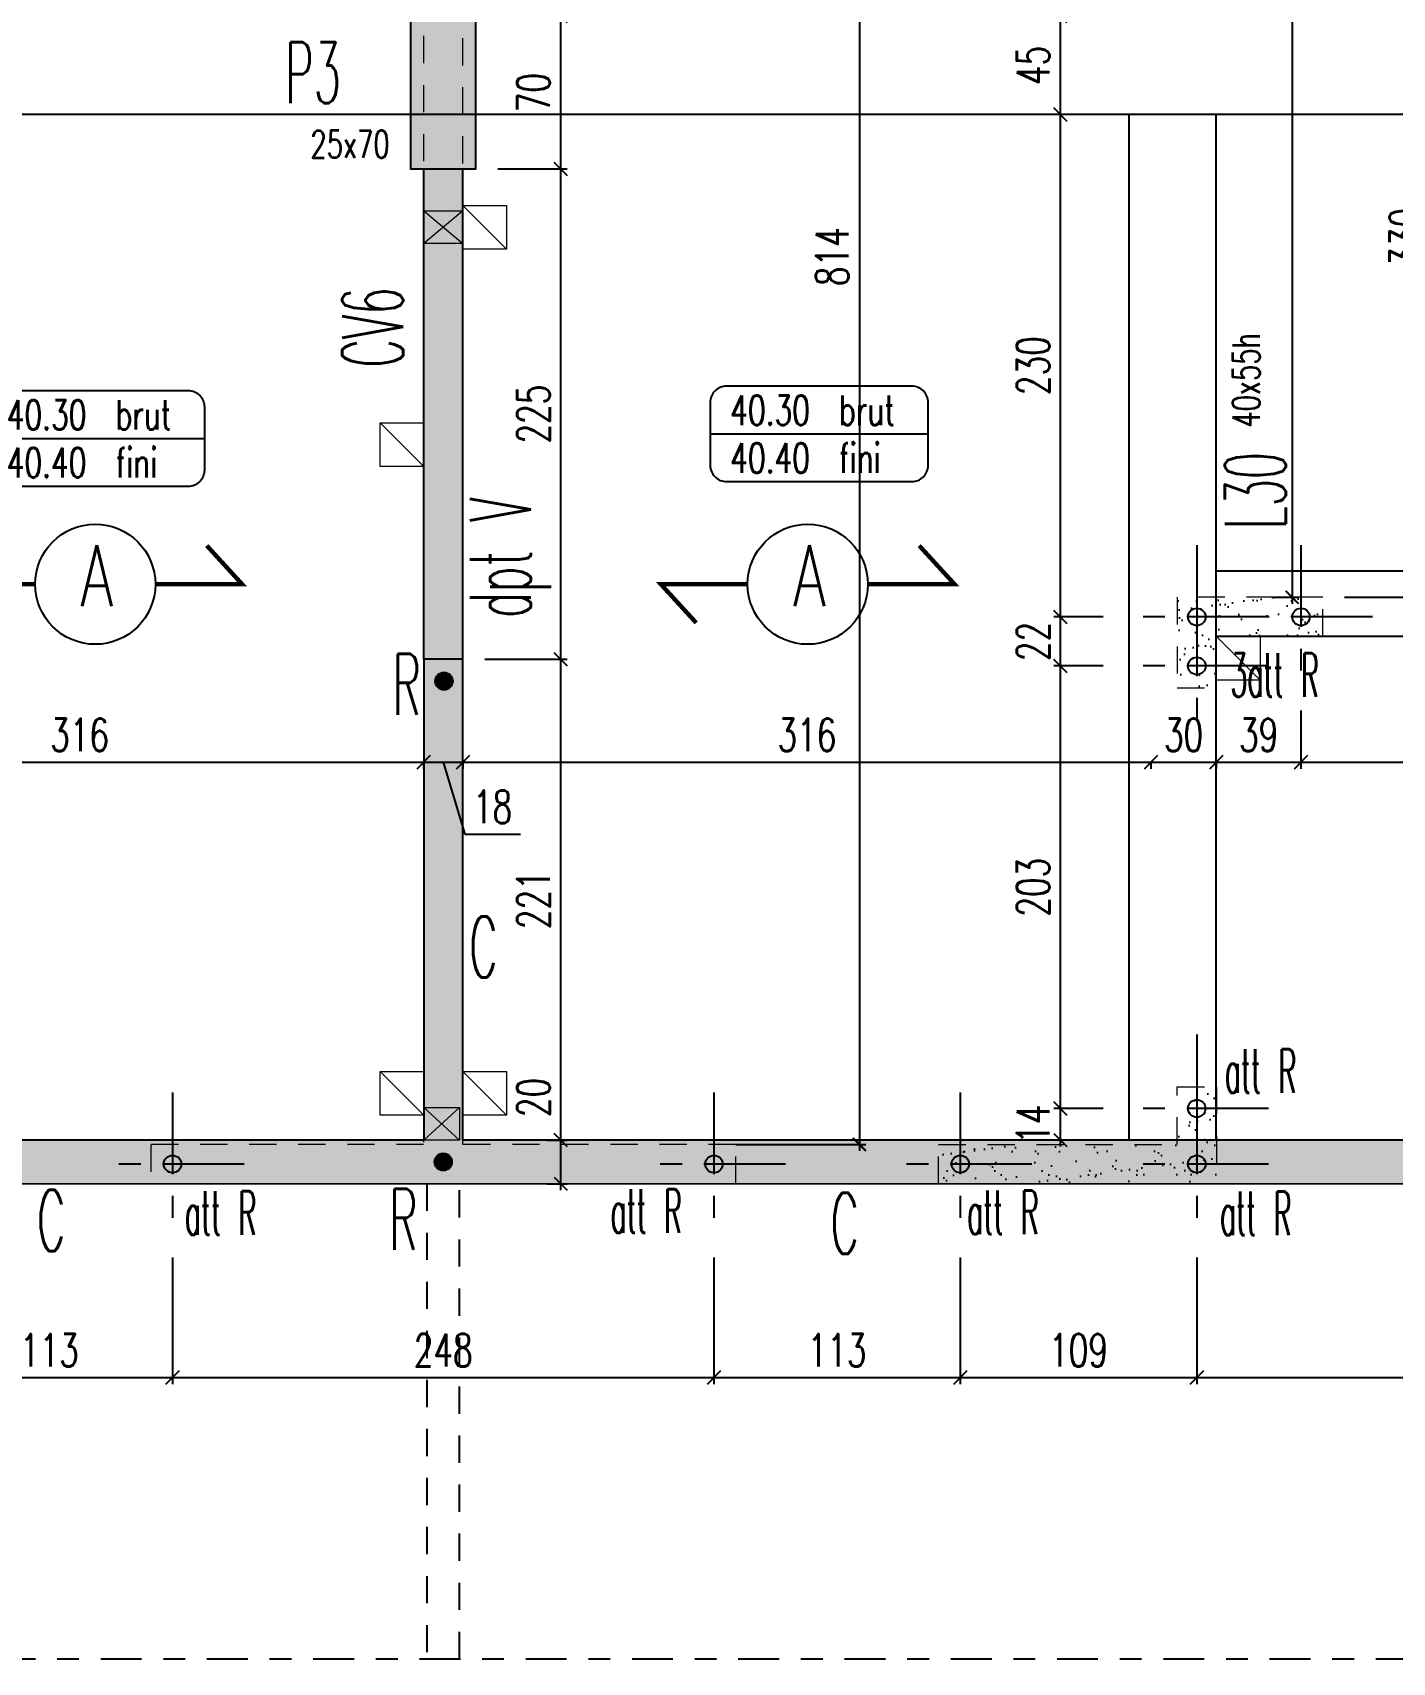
# Model space of a CAD drawing. Extents: x 308 to 787, y -199 to -146.
# Drawn here: x 387.64 to 393.87, y -184.28 to -176.81 of the extents above; entities that cross this region are included whole.
import ezdxf
from ezdxf.enums import TextEntityAlignment as Align

# ---------------------------------------------------------------- set-up
doc = ezdxf.new("R2010")
doc.units = 0
doc.header["$LTSCALE"] = 0.5
doc.header["$MEASUREMENT"] = 0
for name, pattern in [('AXES2', [1.125, 0.75, -0.125, 0.125, -0.125]), ('CACHE', [0.375, 0.25, -0.125]), ('CONTINU', [0]), ('DISCONTINU2', [0.375, 0.25, -0.125])]:
    doc.linetypes.add(name, pattern=pattern)
doc.layers.get('0').update_dxf_attribs({"linetype": 'CONTINUOUS'})
doc.layers.get('DEFPOINTS').update_dxf_attribs({"linetype": 'CONTINUOUS'})
doc.layers.add('00 - RESERVATIONS SPEC Plombier', color=90, linetype='CONTINUOUS', lineweight=20)
for name, color, linetype in [('1_AJSA_vue2', 13, 'CONTINUOUS'), ('_ SERTI RESERVATION', 210, 'CACHE'), ('AXES', 6, 'AXES2'), ('COTATION', 7, 'CONTINUOUS'), ('HABILLAGE', 7, 'CONTINUOUS'), ('MURS', 3, 'CONTINUOUS'), ('PLANCHER', 7, 'CONTINUOUS'), ('POCHAGE', 254, 'CONTINUOUS'), ('POTEAUX', 1, 'CONTINUOUS'), ('POUTRES', 2, 'CONTINUOUS'), ('RAID', 1, 'CONTINUOUS'), ('RDC', 7, 'DISCONTINU2'), ('REPERAGE', 4, 'CONTINUOUS'), ('REPERE-CHAI', 4, 'CONTINUOUS'), ('REPERE-POT', 4, 'CONTINUOUS'), ('REPERE-POUT', 4, 'CONTINUOUS'), ('REPERE-RAID', 4, 'CONTINUOUS')]:
    doc.layers.add(name, color=color, linetype=linetype)
doc.styles.add('ROMANS8', font='romans.shx', dxfattribs={"width": 0.7})
doc.styles.get("Standard").update_dxf_attribs({"font": 'txt.shx'})
doc.dimstyles.new('COT50 cm', dxfattribs={"dimtxt": 0.15, "dimasz": 0.06, "dimexe": 0.03, "dimexo": 0.1, "dimgap": 0.05, "dimtad": 1, "dimdec": 0, "dimlfac": 100, "dimzin": 0, "dimdsep": 46, "dimtxsty": 'ROMANS8', "dimblk1": 'OBLIQUE', "dimblk2": 'OBLIQUE', "dimsah": 1, "dimcen": 0.03, "dimdle": 0.03, "dimclrt": 1, "dimadec": 0, "dimazin": 0, "dimtfac": 1, "dimtdec": 0, "dimtmove": 0, "dimatfit": 3, "dimfxl": 0, "dimtolj": 1, "dimtzin": 0, "dimlwd": -1, "dimlwe": -1, "dimarcsym": 0})
pattern_1 = [(37.5, (-513.79323, 160.44126), (-0.004409535, 0.134877664), [0, -0.1064, 0, -0.119, 0, -0.11375]), (7.5, (-513.79323, 160.44126), (0.12388437, 0.197550225), [0, -0.0574, 0, -0.0959, 0, -0.03675]), (327.5, (-513.87933, 160.44126), (0.21798993, 0.000396134), [0, -0.035, 0, -0.126, 0, -0.1645]), (317.5, (-513.87933, 160.44126), (0.21042886, 0.06143729), [0, -0.0175, 0, -0.0826, 0, -0.0945])]

# ---------------------------------------------------------------- blocks, each defined once
blk = doc.blocks.new('139')
at = {"layer": 'HABILLAGE', "color": 7}
blk.add_line((-0.6648, 0), (0.6648, 0), dxfattribs=at)
at = {"layer": 'HABILLAGE'}
blk.add_lwpolyline([(-0.5648, -0.291), (0.5648, -0.291, 0.414214), (0.6648, -0.191), (0.6648, 0.191, 0.414214), (0.5648, 0.291), (-0.5648, 0.291, 0.414214), (-0.6648, 0.191), (-0.6648, -0.191, 0.414214)], format="xyb", close=True, dxfattribs=at)
at = {"layer": 'HABILLAGE', "color": 1, "width": 0.7}
for s, p in [('brut', (0.1215, 0.054)), ('fini', (0.1215, -0.237))]:
    blk.add_text(s, height=0.18, dxfattribs=at).set_placement(p)
for tag, p in [('NIVBRUT', (-0.5425, 0.054)), ('NIVFINI', (-0.5425, -0.237))]:
    blk.add_attdef(tag, p, '', height=0.18, dxfattribs=at)
blk = doc.blocks.new('_Oblique')
at = {"layer": 'COTATION', "color": 0, "lineweight": -2}
blk.add_line((-0.5, -0.5), (0.5, 0.5), dxfattribs=at)
blk = doc.blocks.new('*D361')
at = {"layer": 'COTATION', "color": 0, "transparency": 16777216}
for p, q in [((390.0585, -181.8863), (390.0585, -181.5563)), ((389.997, -181.8863), (390.0885, -181.8863)), ((390.0585, -182.1163), (390.0585, -181.8863)), ((389.997, -182.0863), (390.0885, -182.0863))]:
    blk.add_line(p, q, dxfattribs=at)
at = {"layer": 'DEFPOINTS', "color": 0, "transparency": 16777216}
for p in [(389.897, -181.8863), (390.0585, -181.8863), (389.897, -182.0863)]:
    blk.add_point(p, dxfattribs=at)
at = {"layer": 'COTATION', "color": 0, "transparency": 16777216, "xscale": 0.06, "yscale": 0.06, "zscale": 0.06}
for p, rotation in [((390.0585, -181.8863), 90), ((390.0585, -182.0863), 270)]:
    blk.add_blockref('_Oblique', p, dxfattribs=dict(at, rotation=rotation))
at = {"layer": 'COTATION', "color": 1, "transparency": 16777216, "insert": (389.9335, -181.6913), "char_height": 0.15, "attachment_point": 5, "rotation": 90, "style": 'ROMANS8'}
blk.add_mtext('\\A1;20', dxfattribs=at)
blk = doc.blocks.new('*D362')
at = {"layer": 'COTATION', "color": 0, "transparency": 16777216}
for p, q in [((390.0585, -181.9163), (390.0585, -179.6509)), ((389.7099, -179.6809), (390.0885, -179.6809)), ((389.997, -181.8863), (390.0885, -181.8863))]:
    blk.add_line(p, q, dxfattribs=at)
at = {"layer": 'DEFPOINTS', "color": 0, "transparency": 16777216}
for p in [(389.6099, -179.6809), (390.0585, -179.6809), (389.897, -181.8863)]:
    blk.add_point(p, dxfattribs=at)
at = {"layer": 'COTATION', "color": 0, "transparency": 16777216, "xscale": 0.06, "yscale": 0.06, "zscale": 0.06}
for p, rotation in [((390.0585, -179.6809), 90), ((390.0585, -181.8863), 270)]:
    blk.add_blockref('_Oblique', p, dxfattribs=dict(at, rotation=rotation))
at = {"layer": 'COTATION', "color": 1, "transparency": 16777216, "insert": (389.9335, -180.7836), "char_height": 0.15, "attachment_point": 5, "rotation": 90, "style": 'ROMANS8'}
blk.add_mtext('\\A1;221', dxfattribs=at)
blk = doc.blocks.new('*D363')
at = {"layer": 'COTATION', "color": 0, "transparency": 16777216}
for p, q in [((390.0585, -179.7109), (390.0585, -177.4014)), ((389.7697, -177.4314), (390.0885, -177.4314)), ((389.7099, -179.6809), (390.0885, -179.6809))]:
    blk.add_line(p, q, dxfattribs=at)
at = {"layer": 'DEFPOINTS', "color": 0, "transparency": 16777216}
for p in [(389.6697, -177.4314), (390.0585, -177.4314), (389.6099, -179.6809)]:
    blk.add_point(p, dxfattribs=at)
at = {"layer": 'COTATION', "color": 0, "transparency": 16777216, "xscale": 0.06, "yscale": 0.06, "zscale": 0.06}
for p, rotation in [((390.0585, -177.4314), 90), ((390.0585, -179.6809), 270)]:
    blk.add_blockref('_Oblique', p, dxfattribs=dict(at, rotation=rotation))
at = {"layer": 'COTATION', "color": 1, "transparency": 16777216, "insert": (389.9335, -178.5561), "char_height": 0.15, "attachment_point": 5, "rotation": 90, "style": 'ROMANS8'}
blk.add_mtext('\\A1;225', dxfattribs=at)
blk = doc.blocks.new('*D364')
at = {"layer": 'COTATION', "color": 0, "transparency": 16777216}
for p, q in [((389.7697, -176.7314), (390.0885, -176.7314)), ((390.0585, -177.4614), (390.0585, -176.7014)), ((389.7697, -177.4314), (390.0885, -177.4314))]:
    blk.add_line(p, q, dxfattribs=at)
at = {"layer": 'DEFPOINTS', "color": 0, "transparency": 16777216}
for p in [(389.6697, -176.7314), (390.0585, -176.7314), (389.6697, -177.4314)]:
    blk.add_point(p, dxfattribs=at)
at = {"layer": 'COTATION', "color": 0, "transparency": 16777216, "xscale": 0.06, "yscale": 0.06, "zscale": 0.06}
for p, rotation in [((390.0585, -176.7314), 90), ((390.0585, -177.4314), 270)]:
    blk.add_blockref('_Oblique', p, dxfattribs=dict(at, rotation=rotation))
at = {"layer": 'COTATION', "color": 1, "transparency": 16777216, "insert": (389.9335, -177.0814), "char_height": 0.15, "attachment_point": 5, "rotation": 90, "style": 'ROMANS8'}
blk.add_mtext('\\A1;70', dxfattribs=at)
blk = doc.blocks.new('*D371')
at = {"layer": 'COTATION', "color": 0, "transparency": 16777216}
for p, q in [((392.5477, -181.7413), (392.3207, -181.7413)), ((392.3507, -181.9163), (392.3507, -181.7113)), ((392.4595, -181.8863), (392.3207, -181.8863))]:
    blk.add_line(p, q, dxfattribs=at)
at = {"layer": 'DEFPOINTS', "color": 0, "transparency": 16777216}
for p in [(392.3507, -181.7413), (392.6477, -181.7413), (392.5595, -181.8863)]:
    blk.add_point(p, dxfattribs=at)
at = {"layer": 'COTATION', "color": 0, "transparency": 16777216, "xscale": 0.06, "yscale": 0.06, "zscale": 0.06}
for p, rotation in [((392.3507, -181.7413), 90), ((392.3507, -181.8863), 270)]:
    blk.add_blockref('_Oblique', p, dxfattribs=dict(at, rotation=rotation))
at = {"layer": 'COTATION', "color": 1, "transparency": 16777216, "insert": (392.2257, -181.8138), "char_height": 0.15, "attachment_point": 5, "rotation": 90, "style": 'ROMANS8'}
blk.add_mtext('\\A1;14', dxfattribs=at)
blk = doc.blocks.new('*D372')
at = {"layer": 'COTATION', "color": 0, "transparency": 16777216}
for p, q in [((392.5479, -179.7113), (392.3207, -179.7113)), ((392.3507, -181.7713), (392.3507, -179.6813)), ((392.5477, -181.7413), (392.3207, -181.7413))]:
    blk.add_line(p, q, dxfattribs=at)
at = {"layer": 'DEFPOINTS', "color": 0, "transparency": 16777216}
for p in [(392.3507, -179.7113), (392.6479, -179.7113), (392.6477, -181.7413)]:
    blk.add_point(p, dxfattribs=at)
at = {"layer": 'COTATION', "color": 0, "transparency": 16777216, "xscale": 0.06, "yscale": 0.06, "zscale": 0.06}
for p, rotation in [((392.3507, -179.7113), 90), ((392.3507, -181.7413), 270)]:
    blk.add_blockref('_Oblique', p, dxfattribs=dict(at, rotation=rotation))
at = {"layer": 'COTATION', "color": 1, "transparency": 16777216, "insert": (392.2257, -180.7263), "char_height": 0.15, "attachment_point": 5, "rotation": 90, "style": 'ROMANS8'}
blk.add_mtext('\\A1;203', dxfattribs=at)
blk = doc.blocks.new('*D373')
at = {"layer": 'COTATION', "color": 0, "transparency": 16777216}
for p, q in [((392.5479, -179.4863), (392.3207, -179.4863)), ((392.3507, -179.7413), (392.3507, -179.4563)), ((392.5479, -179.7113), (392.3207, -179.7113))]:
    blk.add_line(p, q, dxfattribs=at)
at = {"layer": 'DEFPOINTS', "color": 0, "transparency": 16777216}
for p in [(392.3507, -179.4863), (392.6479, -179.4863), (392.6479, -179.7113)]:
    blk.add_point(p, dxfattribs=at)
at = {"layer": 'COTATION', "color": 0, "transparency": 16777216, "xscale": 0.06, "yscale": 0.06, "zscale": 0.06}
for p, rotation in [((392.3507, -179.4863), 90), ((392.3507, -179.7113), 270)]:
    blk.add_blockref('_Oblique', p, dxfattribs=dict(at, rotation=rotation))
at = {"layer": 'COTATION', "color": 1, "transparency": 16777216, "insert": (392.2257, -179.5988), "char_height": 0.15, "attachment_point": 5, "rotation": 90, "style": 'ROMANS8'}
blk.add_mtext('\\A1;22', dxfattribs=at)
blk = doc.blocks.new('*D374')
at = {"layer": 'COTATION', "color": 0, "transparency": 16777216}
for p, q in [((392.548, -177.1815), (392.3207, -177.1815)), ((392.3507, -179.5163), (392.3507, -177.1515)), ((392.5479, -179.4863), (392.3207, -179.4863))]:
    blk.add_line(p, q, dxfattribs=at)
at = {"layer": 'DEFPOINTS', "color": 0, "transparency": 16777216}
for p in [(392.3507, -177.1815), (392.648, -177.1815), (392.6479, -179.4863)]:
    blk.add_point(p, dxfattribs=at)
at = {"layer": 'COTATION', "color": 0, "transparency": 16777216, "xscale": 0.06, "yscale": 0.06, "zscale": 0.06}
for p, rotation in [((392.3507, -177.1815), 90), ((392.3507, -179.4863), 270)]:
    blk.add_blockref('_Oblique', p, dxfattribs=dict(at, rotation=rotation))
at = {"layer": 'COTATION', "color": 1, "transparency": 16777216, "insert": (392.2257, -178.3339), "char_height": 0.15, "attachment_point": 5, "rotation": 90, "style": 'ROMANS8'}
blk.add_mtext('\\A1;230', dxfattribs=at)
blk = doc.blocks.new('*D375')
at = {"layer": 'COTATION', "color": 0, "transparency": 16777216}
for p, q in [((392.548, -176.7315), (392.3207, -176.7315)), ((392.3507, -177.2115), (392.3507, -176.7015)), ((392.548, -177.1815), (392.3207, -177.1815))]:
    blk.add_line(p, q, dxfattribs=at)
at = {"layer": 'DEFPOINTS', "color": 0, "transparency": 16777216}
for p in [(392.3507, -176.7315), (392.648, -176.7315), (392.648, -177.1815)]:
    blk.add_point(p, dxfattribs=at)
at = {"layer": 'COTATION', "color": 0, "transparency": 16777216, "xscale": 0.06, "yscale": 0.06, "zscale": 0.06}
for p, rotation in [((392.3507, -176.7315), 90), ((392.3507, -177.1815), 270)]:
    blk.add_blockref('_Oblique', p, dxfattribs=dict(at, rotation=rotation))
at = {"layer": 'COTATION', "color": 1, "transparency": 16777216, "insert": (392.2257, -176.9565), "char_height": 0.15, "attachment_point": 5, "rotation": 90, "style": 'ROMANS8'}
blk.add_mtext('\\A1;45', dxfattribs=at)
blk = doc.blocks.new('*D514')
at = {"layer": 'COTATION', "color": 0, "transparency": 16777216}
for p, q in [((386.243, -180.1525), (389.4597, -180.1525)), ((386.273, -180.3029), (386.273, -180.1225)), ((389.4297, -180.1525), (389.4297, -180.1825))]:
    blk.add_line(p, q, dxfattribs=at)
at = {"layer": 'DEFPOINTS', "color": 0, "transparency": 16777216}
for p in [(389.4297, -180.0652), (389.4297, -180.1525), (386.273, -180.4029)]:
    blk.add_point(p, dxfattribs=at)
at = {"layer": 'COTATION', "color": 0, "transparency": 16777216, "xscale": 0.06, "yscale": 0.06, "zscale": 0.06, "rotation": 180}
blk.add_blockref('_Oblique', (386.273, -180.1525), dxfattribs=at)
at = {"layer": 'COTATION', "color": 0, "transparency": 16777216, "xscale": 0.06, "yscale": 0.06, "zscale": 0.06}
blk.add_blockref('_Oblique', (389.4297, -180.1525), dxfattribs=at)
at = {"layer": 'COTATION', "color": 1, "transparency": 16777216, "insert": (387.8513, -180.0275), "char_height": 0.15, "attachment_point": 5, "style": 'ROMANS8'}
blk.add_mtext('\\A1;316', dxfattribs=at)
blk = doc.blocks.new('*D515')
at = {"layer": 'COTATION', "color": 0, "transparency": 16777216}
for p, q in [((389.3997, -180.1525), (389.6397, -180.1525)), ((389.4297, -180.1525), (389.4297, -180.1825)), ((389.5197, -180.1525), (389.6187, -180.4825)), ((389.6097, -180.1525), (389.6097, -180.1825)), ((389.6187, -180.4825), (389.8737, -180.4825))]:
    blk.add_line(p, q, dxfattribs=at)
at = {"layer": 'DEFPOINTS', "color": 0, "transparency": 16777216}
for p in [(389.4297, -180.0652), (389.6097, -180.0652), (389.6097, -180.1525)]:
    blk.add_point(p, dxfattribs=at)
at = {"layer": 'COTATION', "color": 0, "transparency": 16777216, "xscale": 0.06, "yscale": 0.06, "zscale": 0.06, "rotation": 180}
blk.add_blockref('_Oblique', (389.4297, -180.1525), dxfattribs=at)
at = {"layer": 'COTATION', "color": 0, "transparency": 16777216, "xscale": 0.06, "yscale": 0.06, "zscale": 0.06}
blk.add_blockref('_Oblique', (389.6097, -180.1525), dxfattribs=at)
at = {"layer": 'COTATION', "color": 1, "transparency": 16777216, "insert": (389.7462, -180.3575), "char_height": 0.15, "attachment_point": 5, "style": 'ROMANS8'}
blk.add_mtext('\\A1;18', dxfattribs=at)
blk = doc.blocks.new('*D516')
at = {"layer": 'COTATION', "color": 0, "transparency": 16777216}
for p, q in [((389.5797, -180.1525), (392.7963, -180.1525)), ((389.6097, -180.1525), (389.6097, -180.1825)), ((392.7663, -180.1525), (392.7663, -180.1825))]:
    blk.add_line(p, q, dxfattribs=at)
at = {"layer": 'DEFPOINTS', "color": 0, "transparency": 16777216}
for p in [(389.6097, -180.0652), (392.7663, -180.0652), (392.7663, -180.1525)]:
    blk.add_point(p, dxfattribs=at)
at = {"layer": 'COTATION', "color": 0, "transparency": 16777216, "xscale": 0.06, "yscale": 0.06, "zscale": 0.06, "rotation": 180}
blk.add_blockref('_Oblique', (389.6097, -180.1525), dxfattribs=at)
at = {"layer": 'COTATION', "color": 0, "transparency": 16777216, "xscale": 0.06, "yscale": 0.06, "zscale": 0.06}
blk.add_blockref('_Oblique', (392.7663, -180.1525), dxfattribs=at)
at = {"layer": 'COTATION', "color": 1, "transparency": 16777216, "insert": (391.188, -180.0275), "char_height": 0.15, "attachment_point": 5, "style": 'ROMANS8'}
blk.add_mtext('\\A1;316', dxfattribs=at)
blk = doc.blocks.new('*D517')
at = {"layer": 'COTATION', "color": 0, "transparency": 16777216}
for p, q in [((392.7363, -180.1525), (393.0963, -180.1525)), ((392.7663, -180.1525), (392.7663, -180.1825)), ((393.0663, -180.1525), (393.0663, -180.1825))]:
    blk.add_line(p, q, dxfattribs=at)
at = {"layer": 'DEFPOINTS', "color": 0, "transparency": 16777216}
for p in [(392.7663, -180.0652), (393.0663, -180.0652), (393.0663, -180.1525)]:
    blk.add_point(p, dxfattribs=at)
at = {"layer": 'COTATION', "color": 0, "transparency": 16777216, "xscale": 0.06, "yscale": 0.06, "zscale": 0.06, "rotation": 180}
blk.add_blockref('_Oblique', (392.7663, -180.1525), dxfattribs=at)
at = {"layer": 'COTATION', "color": 0, "transparency": 16777216, "xscale": 0.06, "yscale": 0.06, "zscale": 0.06}
blk.add_blockref('_Oblique', (393.0663, -180.1525), dxfattribs=at)
at = {"layer": 'COTATION', "color": 1, "transparency": 16777216, "insert": (392.9163, -180.0275), "char_height": 0.15, "attachment_point": 5, "style": 'ROMANS8'}
blk.add_mtext('\\A1;30', dxfattribs=at)
blk = doc.blocks.new('*D518')
at = {"layer": 'COTATION', "color": 0, "transparency": 16777216}
for p, q in [((393.4546, -179.9151), (393.4546, -180.1825)), ((393.0363, -180.1525), (393.4846, -180.1525)), ((393.0663, -180.1525), (393.0663, -180.1825))]:
    blk.add_line(p, q, dxfattribs=at)
at = {"layer": 'DEFPOINTS', "color": 0, "transparency": 16777216}
for p in [(393.4546, -179.8151), (393.0663, -180.0652), (393.4546, -180.1525)]:
    blk.add_point(p, dxfattribs=at)
at = {"layer": 'COTATION', "color": 0, "transparency": 16777216, "xscale": 0.06, "yscale": 0.06, "zscale": 0.06, "rotation": 180}
blk.add_blockref('_Oblique', (393.0663, -180.1525), dxfattribs=at)
at = {"layer": 'COTATION', "color": 0, "transparency": 16777216, "xscale": 0.06, "yscale": 0.06, "zscale": 0.06}
blk.add_blockref('_Oblique', (393.4546, -180.1525), dxfattribs=at)
at = {"layer": 'COTATION', "color": 1, "transparency": 16777216, "insert": (393.2605, -180.0275), "char_height": 0.15, "attachment_point": 5, "style": 'ROMANS8'}
blk.add_mtext('\\A1;39', dxfattribs=at)
blk = doc.blocks.new('*D519')
at = {"layer": 'COTATION', "color": 0, "transparency": 16777216}
for p, q in [((393.4546, -179.9151), (393.4546, -180.1825)), ((395.4846, -179.9151), (395.4846, -180.1825)), ((393.4246, -180.1525), (395.5146, -180.1525))]:
    blk.add_line(p, q, dxfattribs=at)
at = {"layer": 'DEFPOINTS', "color": 0, "transparency": 16777216}
for p in [(393.4546, -179.8151), (395.4846, -179.8151), (395.4846, -180.1525)]:
    blk.add_point(p, dxfattribs=at)
at = {"layer": 'COTATION', "color": 0, "transparency": 16777216, "xscale": 0.06, "yscale": 0.06, "zscale": 0.06, "rotation": 180}
blk.add_blockref('_Oblique', (393.4546, -180.1525), dxfattribs=at)
at = {"layer": 'COTATION', "color": 0, "transparency": 16777216, "xscale": 0.06, "yscale": 0.06, "zscale": 0.06}
blk.add_blockref('_Oblique', (395.4846, -180.1525), dxfattribs=at)
at = {"layer": 'COTATION', "color": 1, "transparency": 16777216, "insert": (394.4696, -180.0275), "char_height": 0.15, "attachment_point": 5, "style": 'ROMANS8'}
blk.add_mtext('\\A1;203', dxfattribs=at)
blk = doc.blocks.new('*D644')
at = {"layer": 'COTATION', "color": 0, "transparency": 16777216}
for p, q in [((387.1478, -182.4251), (387.1478, -183.0054)), ((388.2777, -182.4251), (388.2777, -183.0054)), ((387.1178, -182.9754), (388.3077, -182.9754))]:
    blk.add_line(p, q, dxfattribs=at)
at = {"layer": 'DEFPOINTS', "color": 0, "transparency": 16777216}
for p in [(387.1478, -182.3251), (388.2777, -182.3251), (388.2777, -182.9754)]:
    blk.add_point(p, dxfattribs=at)
at = {"layer": 'COTATION', "color": 0, "transparency": 16777216, "xscale": 0.06, "yscale": 0.06, "zscale": 0.06, "rotation": 180}
blk.add_blockref('_Oblique', (387.1478, -182.9754), dxfattribs=at)
at = {"layer": 'COTATION', "color": 0, "transparency": 16777216, "xscale": 0.06, "yscale": 0.06, "zscale": 0.06}
blk.add_blockref('_Oblique', (388.2777, -182.9754), dxfattribs=at)
at = {"layer": 'COTATION', "color": 1, "transparency": 16777216, "insert": (387.7127, -182.8504), "char_height": 0.15, "attachment_point": 5, "style": 'ROMANS8'}
blk.add_mtext('\\A1;113', dxfattribs=at)
blk = doc.blocks.new('*D645')
at = {"layer": 'COTATION', "color": 0, "transparency": 16777216}
for p, q in [((388.2777, -182.4251), (388.2777, -183.0054)), ((390.7615, -182.4251), (390.7615, -183.0054)), ((388.2477, -182.9754), (390.7915, -182.9754))]:
    blk.add_line(p, q, dxfattribs=at)
at = {"layer": 'DEFPOINTS', "color": 0, "transparency": 16777216}
for p in [(388.2777, -182.3251), (390.7615, -182.3251), (390.7615, -182.9754)]:
    blk.add_point(p, dxfattribs=at)
at = {"layer": 'COTATION', "color": 0, "transparency": 16777216, "xscale": 0.06, "yscale": 0.06, "zscale": 0.06, "rotation": 180}
blk.add_blockref('_Oblique', (388.2777, -182.9754), dxfattribs=at)
at = {"layer": 'COTATION', "color": 0, "transparency": 16777216, "xscale": 0.06, "yscale": 0.06, "zscale": 0.06}
blk.add_blockref('_Oblique', (390.7615, -182.9754), dxfattribs=at)
at = {"layer": 'COTATION', "color": 1, "transparency": 16777216, "insert": (389.5196, -182.8504), "char_height": 0.15, "attachment_point": 5, "style": 'ROMANS8'}
blk.add_mtext('\\A1;248', dxfattribs=at)
blk = doc.blocks.new('*D646')
at = {"layer": 'COTATION', "color": 0, "transparency": 16777216}
for p, q in [((390.7615, -182.4251), (390.7615, -183.0054)), ((391.8915, -182.4251), (391.8915, -183.0054)), ((390.7315, -182.9754), (391.9215, -182.9754))]:
    blk.add_line(p, q, dxfattribs=at)
at = {"layer": 'DEFPOINTS', "color": 0, "transparency": 16777216}
for p in [(390.7615, -182.3251), (391.8915, -182.3251), (391.8915, -182.9754)]:
    blk.add_point(p, dxfattribs=at)
at = {"layer": 'COTATION', "color": 0, "transparency": 16777216, "xscale": 0.06, "yscale": 0.06, "zscale": 0.06, "rotation": 180}
blk.add_blockref('_Oblique', (390.7615, -182.9754), dxfattribs=at)
at = {"layer": 'COTATION', "color": 0, "transparency": 16777216, "xscale": 0.06, "yscale": 0.06, "zscale": 0.06}
blk.add_blockref('_Oblique', (391.8915, -182.9754), dxfattribs=at)
at = {"layer": 'COTATION', "color": 1, "transparency": 16777216, "insert": (391.3265, -182.8504), "char_height": 0.15, "attachment_point": 5, "style": 'ROMANS8'}
blk.add_mtext('\\A1;113', dxfattribs=at)
blk = doc.blocks.new('*D647')
at = {"layer": 'COTATION', "color": 0, "transparency": 16777216}
for p, q in [((391.8915, -182.4251), (391.8915, -183.0054)), ((392.9768, -182.4251), (392.9768, -183.0054)), ((391.8615, -182.9754), (393.0068, -182.9754))]:
    blk.add_line(p, q, dxfattribs=at)
at = {"layer": 'DEFPOINTS', "color": 0, "transparency": 16777216}
for p in [(391.8915, -182.3251), (392.9768, -182.3251), (392.9768, -182.9754)]:
    blk.add_point(p, dxfattribs=at)
at = {"layer": 'COTATION', "color": 0, "transparency": 16777216, "xscale": 0.06, "yscale": 0.06, "zscale": 0.06, "rotation": 180}
blk.add_blockref('_Oblique', (391.8915, -182.9754), dxfattribs=at)
at = {"layer": 'COTATION', "color": 0, "transparency": 16777216, "xscale": 0.06, "yscale": 0.06, "zscale": 0.06}
blk.add_blockref('_Oblique', (392.9768, -182.9754), dxfattribs=at)
at = {"layer": 'COTATION', "color": 1, "transparency": 16777216, "insert": (392.4341, -182.8504), "char_height": 0.15, "attachment_point": 5, "style": 'ROMANS8'}
blk.add_mtext('\\A1;109', dxfattribs=at)
blk = doc.blocks.new('*D648')
at = {"layer": 'COTATION', "color": 0, "transparency": 16777216}
for p, q in [((396.7699, -182.1862), (396.7699, -183.0054)), ((392.9768, -182.4251), (392.9768, -183.0054)), ((392.9468, -182.9754), (396.7999, -182.9754))]:
    blk.add_line(p, q, dxfattribs=at)
at = {"layer": 'DEFPOINTS', "color": 0, "transparency": 16777216}
for p in [(396.7699, -182.0862), (392.9768, -182.3251), (396.7699, -182.9754)]:
    blk.add_point(p, dxfattribs=at)
at = {"layer": 'COTATION', "color": 0, "transparency": 16777216, "xscale": 0.06, "yscale": 0.06, "zscale": 0.06, "rotation": 180}
blk.add_blockref('_Oblique', (392.9768, -182.9754), dxfattribs=at)
at = {"layer": 'COTATION', "color": 0, "transparency": 16777216, "xscale": 0.06, "yscale": 0.06, "zscale": 0.06}
blk.add_blockref('_Oblique', (396.7699, -182.9754), dxfattribs=at)
at = {"layer": 'COTATION', "color": 1, "transparency": 16777216, "insert": (394.8734, -182.8504), "char_height": 0.15, "attachment_point": 5, "style": 'ROMANS8'}
blk.add_mtext('\\A1;379', dxfattribs=at)
blk = doc.blocks.new('A$C6B096A38')
at = {"layer": 'POCHAGE'}
h = blk.add_hatch(dxfattribs=at)
h.set_pattern_fill('AR-SAND', color=0, scale=0.07)
h.set_pattern_definition(pattern_1)
h.paths.add_polyline_path([(44.7657, -21.465), (43.5138, -21.465), (43.5138, -15.255), (43.3338, -15.255), (43.3338, -21.465), (42.0819, -21.465), (42.0819, -21.645), (44.7657, -21.645)])
h = blk.add_hatch(dxfattribs=at)
h.set_pattern_fill('AR-SAND', color=0, scale=0.07)
h.set_pattern_definition(pattern_1)
h.paths.add_polyline_path([(47.4588, -18.955), (46.7907, -18.955), (46.7907, -19.37), (46.9707, -19.37), (46.9707, -19.135), (47.4588, -19.135)])
h = blk.add_hatch(dxfattribs=at)
h.set_pattern_fill('AR-SAND', color=0, scale=0.07)
h.set_pattern_definition(pattern_1)
h.paths.add_polyline_path([(46.9707, -21.2), (46.7907, -21.2), (46.7907, -21.465), (45.6957, -21.465), (45.6957, -21.645), (46.9707, -21.645)])
at = {"layer": 'AXES', "color": 1}
for p, q in [((46.8809, -18.7161), (46.8809, -19.3739)), ((47.3588, -18.7161), (47.3588, -19.3739)), ((46.8809, -18.9411), (46.8809, -19.5989)), ((47.2098, -19.045), (46.552, -19.045)), ((47.6876, -19.045), (47.0299, -19.045)), ((47.2098, -19.27), (46.552, -19.27)), ((46.8807, -20.9611), (46.8807, -21.6189)), ((42.1818, -21.2261), (42.1818, -21.8839)), ((44.6657, -21.2261), (44.6657, -21.8839)), ((45.7956, -21.2261), (45.7956, -21.8839)), ((46.8809, -21.2261), (46.8809, -21.8839)), ((47.2095, -21.3), (46.5518, -21.3)), ((42.5107, -21.555), (41.853, -21.555)), ((44.9945, -21.555), (44.3368, -21.555)), ((46.1245, -21.555), (45.4667, -21.555)), ((47.2098, -21.555), (46.552, -21.555))]:
    blk.add_line(p, q, dxfattribs=at)
at = {"layer": 'RAID'}
for centre in [(46.8809, -19.045), (47.3588, -19.045), (46.8809, -19.27), (46.8807, -21.3), (42.1818, -21.555), (44.6657, -21.555), (45.7956, -21.555), (46.8809, -21.555)]:
    blk.add_circle(centre, 0.04, dxfattribs=at)
at = {"layer": 'RDC', "linetype": 'CACHE', "lineweight": 15}
for points in [[(43.3338, -15.255), (43.3338, -21.465), (42.0819, -21.465), (42.0819, -21.645), (44.7657, -21.645), (44.7657, -21.465), (43.5138, -21.465), (43.5138, -15.255)], [(46.7907, -18.955), (46.7907, -19.37), (46.9707, -19.37), (46.9707, -19.135), (47.4588, -19.135), (47.4588, -18.955)], [(45.6957, -21.645), (45.6957, -21.465), (46.7907, -21.465), (46.7907, -21.2), (46.9707, -21.2), (46.9707, -21.645)]]:
    blk.add_lwpolyline(points, close=True, dxfattribs=at)
blk = doc.blocks.new('_ArchTick')
at = {"color": 0, "linetype": 'ByBlock', "const_width": 0.15}
blk.add_lwpolyline([(-0.5, -0.5), (0.5, 0.5)], dxfattribs=at)
blk = doc.blocks.new('*D1108')
at = {"layer": '_ SERTI RESERVATION', "color": 0, "linetype": 'CONTINU', "transparency": 16777216}
for p, q in [((391.429, -173.7317), (391.429, -181.9363)), ((390.8977, -173.7617), (391.459, -173.7617)), ((390.8618, -181.9063), (391.459, -181.9063))]:
    blk.add_line(p, q, dxfattribs=at)
at = {"layer": 'DEFPOINTS', "color": 0, "linetype": 'CONTINU', "transparency": 16777216}
for p in [(390.7977, -173.7617), (390.7618, -181.9063), (391.429, -181.9063)]:
    blk.add_point(p, dxfattribs=at)
at = {"layer": '_ SERTI RESERVATION', "color": 0, "linetype": 'CONTINU', "transparency": 16777216, "xscale": 0.06, "yscale": 0.06, "zscale": 0.06}
for p, rotation in [((391.429, -173.7617), 90), ((391.429, -181.9063), 270)]:
    blk.add_blockref('_ArchTick', p, dxfattribs=dict(at, rotation=rotation))
at = {"layer": '_ SERTI RESERVATION', "linetype": 'CONTINU', "transparency": 16777216, "insert": (391.304, -177.834), "char_height": 0.15, "attachment_point": 5, "rotation": 90, "style": 'ROMANS8'}
blk.add_mtext('\\A1;814', dxfattribs=at)
blk = doc.blocks.new('*D1124')
at = {"layer": '_ SERTI RESERVATION', "color": 0, "linetype": 'CONTINU', "transparency": 16777216}
for p, q in [((394.0279, -173.5787), (393.3843, -173.5787)), ((393.4143, -173.5487), (393.4143, -179.4263)), ((393.3209, -179.3963), (393.4443, -179.3963))]:
    blk.add_line(p, q, dxfattribs=at)
at = {"layer": 'DEFPOINTS', "color": 0, "linetype": 'CONTINU', "transparency": 16777216}
for p in [(394.1279, -173.5787), (393.2209, -179.3963), (393.4143, -179.3963)]:
    blk.add_point(p, dxfattribs=at)
at = {"layer": '_ SERTI RESERVATION', "color": 0, "linetype": 'CONTINU', "transparency": 16777216, "xscale": 0.06, "yscale": 0.06, "zscale": 0.06}
for p, rotation in [((393.4143, -173.5787), 90), ((393.4143, -179.3963), 270)]:
    blk.add_blockref('_ArchTick', p, dxfattribs=dict(at, rotation=rotation))
at = {"layer": '_ SERTI RESERVATION', "linetype": 'CONTINU', "transparency": 16777216, "insert": (393.2893, -175.8263), "char_height": 0.15, "attachment_point": 5, "rotation": 90, "style": 'ROMANS8'}
blk.add_mtext('\\A1;582', dxfattribs=at)
blk = doc.blocks.new('*D1126')
at = {"layer": '_ SERTI RESERVATION', "color": 0, "linetype": 'CONTINU', "transparency": 16777216}
for p, q in [((394.0615, -176.0624), (394.0615, -179.4263)), ((394.7641, -176.0924), (394.0315, -176.0924)), ((393.655, -179.3963), (394.0915, -179.3963))]:
    blk.add_line(p, q, dxfattribs=at)
at = {"layer": 'DEFPOINTS', "color": 0, "linetype": 'CONTINU', "transparency": 16777216}
for p in [(394.8641, -176.0924), (393.555, -179.3963), (394.0615, -179.3963)]:
    blk.add_point(p, dxfattribs=at)
at = {"layer": '_ SERTI RESERVATION', "color": 0, "linetype": 'CONTINU', "transparency": 16777216, "xscale": 0.06, "yscale": 0.06, "zscale": 0.06}
for p, rotation in [((394.0615, -176.0924), 90), ((394.0615, -179.3963), 270)]:
    blk.add_blockref('_ArchTick', p, dxfattribs=dict(at, rotation=rotation))
at = {"layer": '_ SERTI RESERVATION', "linetype": 'CONTINU', "transparency": 16777216, "insert": (393.9365, -177.7443), "char_height": 0.15, "attachment_point": 5, "rotation": 90, "style": 'ROMANS8'}
blk.add_mtext('\\A1;330', dxfattribs=at)

msp = doc.modelspace()

# ---------------------------------------------------------------- hatches: boundary and pattern name
at = {"layer": 'POCHAGE'}
h = msp.add_hatch(color=256, dxfattribs=at)
h.dxf.hatch_style = 1
h.paths.add_polyline_path([(396.7699, -181.8863), (389.6099, -181.8863), (389.6099, -179.6809), (389.4299, -179.6809), (389.4299, -181.8863), (382.2699, -181.8863), (382.2699, -182.0863), (396.7699, -182.0858)])
h.paths.add_polyline_path([(389.5597, -181.9863, -1), (389.4797, -181.9863, -1)], flags=16)
h.paths.add_polyline_path([(389.4829, -179.7809, -1), (389.5629, -179.7809, -1)], flags=16)
at = {"layer": 'POTEAUX'}
h = msp.add_hatch(color=256, dxfattribs=at)
h.dxf.hatch_style = 1
h.paths.add_polyline_path([(389.6697, -176.7314), (389.3697, -176.7314), (389.3697, -177.4314), (389.6697, -177.4314)])
at = {"layer": 'RAID'}
for points in [[(389.4829, -179.7809, 1), (389.5629, -179.7809, 1)], [(389.4797, -181.9863, -1), (389.5597, -181.9863, -1)]]:
    msp.add_hatch(color=256, dxfattribs=at).paths.add_polyline_path(points)

# ---------------------------------------------------------------- linework, layer by layer
at = {"layer": '00 - RESERVATIONS SPEC Plombier', "color": 100}
for p, q in [((389.4299, -177.6238), (389.6099, -177.7738)), ((389.6099, -177.6238), (389.4299, -177.7738)), ((389.6099, -177.5988), (389.8099, -177.7988)), ((389.2299, -178.5963), (389.4299, -178.7963)), ((393.0668, -179.5763), (393.2668, -179.7763)), ((389.2299, -181.5713), (389.4299, -181.7713)), ((389.6099, -181.5713), (389.8099, -181.7713)), ((389.4299, -181.7363), (389.5949, -181.8863)), ((389.5949, -181.7363), (389.4299, -181.8863))]:
    msp.add_line(p, q, dxfattribs=at)
for points in [[(389.4299, -177.6238), (389.6099, -177.6238), (389.6099, -177.7738), (389.4299, -177.7738)], [(389.6099, -177.5988), (389.8099, -177.5988), (389.8099, -177.7988), (389.6099, -177.7988)], [(389.2299, -178.5963), (389.4299, -178.5963), (389.4299, -178.7963), (389.2299, -178.7963)], [(393.0668, -179.5763), (393.2668, -179.5763), (393.2668, -179.7763), (393.0668, -179.7763)], [(389.2299, -181.5713), (389.4299, -181.5713), (389.4299, -181.7713), (389.2299, -181.7713)], [(389.6099, -181.5713), (389.8099, -181.5713), (389.8099, -181.7713), (389.6099, -181.7713)], [(389.4299, -181.7363), (389.5949, -181.7363), (389.5949, -181.8863), (389.4299, -181.8863)]]:
    msp.add_lwpolyline(points, close=True, dxfattribs=at)
at = {"layer": '1_AJSA_vue2', "linetype": 'CACHE'}
for points in [[(389.4447, -182.0862), (389.4447, -184.2668)], [(389.5947, -184.2668), (389.5947, -182.0862)]]:
    msp.add_lwpolyline(points, dxfattribs=at)
at = {"layer": 'AXES', "color": 6, "ltscale": 0.5}
msp.add_lwpolyline([(331.1666, -181.3169), (349.967, -181.3169), (349.967, -183.2637), (379.6608, -183.2637), (379.6608, -184.2668), (395.072, -184.2668), (395.072, -189.3563)], dxfattribs=at)
at = {"layer": 'MURS'}
for points in [[(403.7666, -176.8795), (403.7661, -181.8809), (397.0699, -181.8809), (397.0699, -176.8809), (396.8899, -176.8809), (396.8899, -181.8863), (389.6099, -181.8863), (389.6099, -179.6809), (389.4299, -179.6809), (389.4299, -181.8863), (382.1728, -181.8863), (382.173, -174.6561), (381.973, -174.6561), (381.973, -179.6804), (376.2945, -179.6804)], [(376.2945, -179.8763), (381.9696, -179.8763), (381.9699, -182.0863), (403.9699, -182.0856), (403.9697, -176.8795)]]:
    msp.add_lwpolyline(points, dxfattribs=at)
at = {"layer": 'PLANCHER', "color": 1, "const_width": 0.02}
for points in [[(388.1989, -179.3364), (388.597, -179.3364), (388.4347, -179.1592)], [(391.4673, -179.3364), (391.8654, -179.3364), (391.7031, -179.1592)], [(387.6476, -179.3364), (387.2495, -179.3364), (387.4118, -179.5136)], [(390.916, -179.3364), (390.5179, -179.3364), (390.6802, -179.5136)]]:
    msp.add_lwpolyline(points, dxfattribs=at)
at = {"layer": 'PLANCHER', "color": 1}
for centre in [(387.9232, -179.3364), (391.1917, -179.3364)]:
    msp.add_circle(centre, 0.2757, dxfattribs=at)
at = {"layer": 'POTEAUX'}
msp.add_lwpolyline([(389.6697, -176.7314), (389.3697, -176.7314), (389.3697, -177.4314), (389.6697, -177.4314)], close=True, dxfattribs=at)
at = {"layer": 'POUTRES'}
for p, q in [((396.8897, -177.1817), (382.1729, -177.1811)), ((392.6663, -181.8863), (392.6663, -177.1816)), ((393.0663, -181.8863), (393.0663, -177.1816)), ((389.4299, -179.6809), (389.4299, -177.4314)), ((389.6099, -179.6809), (389.6099, -177.4314)), ((396.8899, -179.2763), (393.0663, -179.2763)), ((396.8899, -179.5763), (393.0663, -179.5763))]:
    msp.add_line(p, q, dxfattribs=at)
at = {"layer": 'RAID'}
for centre in [(389.5229, -179.7809), (389.5197, -181.9863)]:
    msp.add_circle(centre, 0.04, dxfattribs=at)

# ---------------------------------------------------------------- block references
at = {"layer": 'HABILLAGE', "color": 1, "xscale": 0.7521624, "yscale": 0.7521624, "zscale": 0.7521624}
for p in [(387.9252, -178.6679), (391.2444, -178.6468)]:
    msp.add_blockref('139', p, dxfattribs=at).add_auto_attribs({'NIVBRUT': '40.30', 'NIVFINI': '40.40'})
at = {"layer": 'RDC'}
msp.add_blockref('A$C6B096A38', (346.0959, -160.4413), dxfattribs=at)

# ---------------------------------------------------------------- texts
at = {"layer": 'PLANCHER', "color": 1, "width": 0.7}
for p in [(387.931, -179.2977), (391.1994, -179.2977)]:
    msp.add_text('A', height=0.28, dxfattribs=at).set_placement(p, align=Align.MIDDLE)
at = {"layer": 'REPERAGE', "color": 1, "style": 'ROMANS8', "width": 0.7}
msp.add_text(' 40x55h', height=0.125, rotation=90, dxfattribs=at).set_placement((393.2653, -178.6781))
at = {"layer": 'REPERE-CHAI', "color": 4, "width": 0.519}
for p in [(389.6384, -181.1399), (387.6555, -182.3952), (391.2953, -182.4083)]:
    msp.add_text('C', height=0.28, dxfattribs=at).set_placement(p)
at = {"layer": 'REPERE-POT', "color": 4, "width": 0.519}
msp.add_text('P3', height=0.28, dxfattribs=at).set_placement((388.7942, -177.1301))
at = {"layer": 'REPERE-POT', "color": 1, "style": 'ROMANS8', "width": 0.7}
msp.add_text('25x70', height=0.125, dxfattribs=at).set_placement((388.9101, -177.3797))
at = {"layer": 'REPERE-POUT', "width": 0.519}
for s, p in [('CV6', (389.3362, -178.3427)), ('L30', (393.3852, -179.0848)), ('dpt V', (389.9214, -179.491))]:
    msp.add_text(s, height=0.28, rotation=90, dxfattribs=at).set_placement(p)
at = {"layer": 'REPERE-RAID', "color": 4}
for s, height, width, p in [('R', 0.28, 0.519, (389.2863, -179.9355)), ('3att R', 0.2, 0.45, (393.1318, -179.8529)), ('att R', 0.2, 0.45, (393.1057, -181.6698)), ('att R', 0.2, 0.45, (388.3347, -182.3213)), ('R', 0.28, 0.519, (389.2712, -182.3902)), ('att R', 0.2, 0.45, (390.2872, -182.3122)), ('att R', 0.2, 0.45, (391.9236, -182.3177)), ('att R', 0.2, 0.45, (393.0835, -182.3227))]:
    msp.add_text(s, height=height, dxfattribs=dict(at, width=width)).set_placement(p)

# ---------------------------------------------------------------- dimensions: what is measured, and where the dimension line sits
at = {"layer": '_ SERTI RESERVATION', "linetype": 'CONTINU'}
dim = msp.add_linear_dim(base=(393.4143, -179.3963), p1=(394.1279, -173.5787), p2=(393.2209, -179.3963), angle=90, dimstyle='COT50 cm', override={"dimblk": 'ArchTick', "dimsah": 0, "dimclrt": 256, "dimfxl": 3}, dxfattribs=at)
dim.commit()
dim.dimension.update_dxf_attribs({"geometry": '*D1124', "text_midpoint": (393.4143, -175.8263), "dimtype": 160})
for base, p1, p2, picture, middle in [((391.429, -181.9063), (390.7977, -173.7617), (390.7618, -181.9063), '*D1108', (391.304, -177.834)), ((394.0615, -179.3963), (394.8641, -176.0924), (393.555, -179.3963), '*D1126', (393.9365, -177.7443))]:
    dim = msp.add_linear_dim(base=base, p1=p1, p2=p2, angle=90, dimstyle='COT50 cm', override={"dimblk": 'ArchTick', "dimsah": 0, "dimclrt": 256, "dimfxl": 3}, dxfattribs=at)
    dim.commit()
    dim.dimension.update_dxf_attribs({"geometry": picture, "text_midpoint": middle})
at = {"layer": 'COTATION'}
for base, p1, p2, picture, middle in [((390.0585, -176.7314), (389.6697, -177.4314), (389.6697, -176.7314), '*D364', (389.9335, -177.0814)), ((392.3507, -176.7315), (392.648, -177.1815), (392.648, -176.7315), '*D375', (392.2257, -176.9565)), ((392.3507, -177.1815), (392.6479, -179.4863), (392.648, -177.1815), '*D374', (392.2257, -178.3339)), ((390.0585, -177.4314), (389.6099, -179.6809), (389.6697, -177.4314), '*D363', (389.9335, -178.5561)), ((390.0585, -179.6809), (389.897, -181.8863), (389.6099, -179.6809), '*D362', (389.9335, -180.7836)), ((392.3507, -179.7113), (392.6477, -181.7413), (392.6479, -179.7113), '*D372', (392.2257, -180.7263))]:
    dim = msp.add_linear_dim(base=base, p1=p1, p2=p2, angle=90, dimstyle='COT50 cm', override={"dimtmove": 1}, dxfattribs=at)
    dim.commit()
    dim.dimension.update_dxf_attribs({"geometry": picture, "text_midpoint": middle})
dim = msp.add_linear_dim(base=(392.350661, -179.486274), p1=(392.64791, -179.711265), p2=(392.64791, -179.486274), angle=90, dimstyle='COT50 cm', override={"dimtmove": 1}, dxfattribs=at)
dim.commit()
dim.dimension.update_dxf_attribs({"geometry": '*D373', "text_midpoint": (392.350661, -179.59877), "dimtype": 160})
for base, p1, p2, picture, middle in [((393.4546, -180.1525), (393.0663, -180.0652), (393.4546, -179.8151), '*D518', (393.2605, -180.0275)), ((395.4846, -180.1525), (393.4546, -179.8151), (395.4846, -179.8151), '*D519', (394.4696, -180.0275)), ((389.4297, -180.1525), (386.273, -180.4029), (389.4297, -180.0652), '*D514', (387.8513, -180.0275)), ((392.7663, -180.1525), (389.6097, -180.0652), (392.7663, -180.0652), '*D516', (391.188, -180.0275)), ((393.0663, -180.1525), (392.7663, -180.0652), (393.0663, -180.0652), '*D517', (392.9163, -180.0275)), ((389.6097, -180.1525), (389.4297, -180.0652), (389.6097, -180.0652), '*D515', (389.6687, -180.3575)), ((396.7699, -182.9754), (392.9768, -182.3251), (396.7699, -182.0862), '*D648', (394.8734, -182.8504)), ((388.2777, -182.9754), (387.1478, -182.3251), (388.2777, -182.3251), '*D644', (387.7127, -182.8504)), ((390.7615, -182.9754), (388.2777, -182.3251), (390.7615, -182.3251), '*D645', (389.5196, -182.8504)), ((391.8915, -182.9754), (390.7615, -182.3251), (391.8915, -182.3251), '*D646', (391.3265, -182.8504)), ((392.9768, -182.9754), (391.8915, -182.3251), (392.9768, -182.3251), '*D647', (392.4341, -182.8504))]:
    dim = msp.add_linear_dim(base=base, p1=p1, p2=p2, dimstyle='COT50 cm', override={"dimtmove": 1}, dxfattribs=at)
    dim.commit()
    dim.dimension.update_dxf_attribs({"geometry": picture, "text_midpoint": middle})
dim = msp.add_linear_dim(base=(390.0585, -181.8863), p1=(389.897, -182.0863), p2=(389.897, -181.8863), angle=90, dimstyle='COT50 cm', dxfattribs=at)
dim.commit()
dim.dimension.update_dxf_attribs({"geometry": '*D361', "text_midpoint": (389.9335, -181.6913)})
dim = msp.add_linear_dim(base=(392.35066, -181.74127), p1=(392.55952, -181.88626), p2=(392.64767, -181.74127), angle=90, dimstyle='COT50 cm', dxfattribs=at)
dim.commit()
dim.dimension.update_dxf_attribs({"geometry": '*D371', "text_midpoint": (392.35066, -181.81377), "dimtype": 160})

doc.saveas('drawing.dxf')
